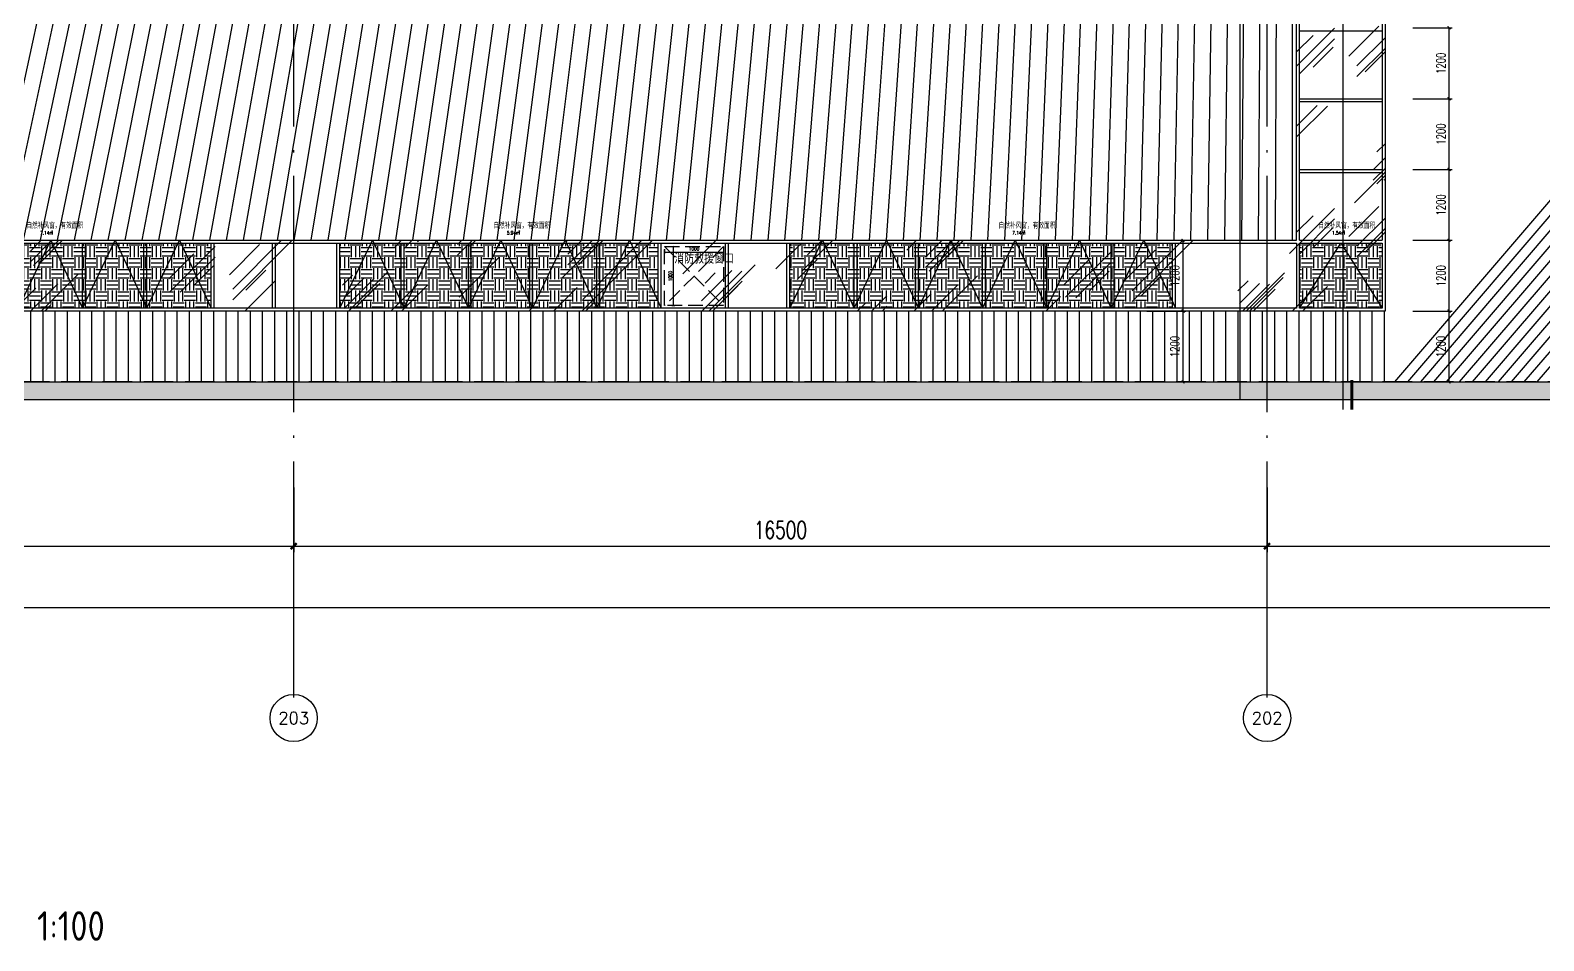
# Model space of a CAD drawing. Extents: x -4210259 to 293730, y -7499 to 868879.
# Drawn here: x -1191361 to -1165705, y 507769 to 523196 of the extents above; entities that cross this region are included whole.
import ezdxf
from ezdxf.enums import TextEntityAlignment as Align

# ---------------------------------------------------------------- set-up
doc = ezdxf.new("R2010")
doc.units = 0
doc.header["$LTSCALE"] = 1000
doc.header["$MEASUREMENT"] = 0
for name, pattern in [('__DASH', [0.35, 0.25, -0.1]), ('DASH', [0.35, 0.25, -0.1]), ('DOTE', [2.4200000000000004, 2, -0.2, 0.02, -0.2])]:
    doc.linetypes.add(name, pattern=pattern)
doc.layers.get('Defpoints').update_dxf_attribs({"color": 210})
for name, color, linetype in [('A-AXIS-D', 1, 'Continuous'), ('A-AXIS-DOTE', 14, 'DOTE'), ('A-AXIS-DP', 126, 'Continuous'), ('A-AXIS-SYMB', 3, 'Continuous'), ('A-HATCH-2', 251, 'Continuous'), ('A-LIN-V', 9, 'Continuous'), ('A-SFCE', 30, 'Continuous'), ('A-WINDOW', 140, 'Continuous'), ('AS-WALL', 40, 'Continuous'), ('PUB_DIM', 3, 'Continuous'), ('PUB_TEXT', 7, 'Continuous'), ('SPACE', 7, 'Continuous'), ('SPACE_HATCH', 8, 'Continuous'), ('建-文字', 7, 'Continuous')]:
    doc.layers.add(name, color=color, linetype=linetype)
doc.layers.add('A-WALL-HATCH', color=8, linetype='Continuous', lineweight=13)
doc.styles.add('_TCH_AXIS', font='COMPLEX', dxfattribs={"bigfont": 'GBCBIG'})
doc.styles.add('_TCH_DIM_T3', font='SIMPLEX', dxfattribs={"width": 0.7058823529411765, "bigfont": 'GBCBIG'})
doc.styles.add('_TCH_SPACE', font='SIMPLEX', dxfattribs={"height": 5, "bigfont": 'GBCBIG'})
doc.styles.add('A-DIM_T3', font='SIMPLEX', dxfattribs={"width": 0.7058823529411765, "bigfont": 'GBCBIG'})
doc.styles.add('A-STANDARD', font='SIMPLEX', dxfattribs={"bigfont": 'GBCBIG'})
doc.styles.get("Standard").update_dxf_attribs({"font": 'gbenor.shx', "bigfont": 'gbcbig.shx'})
doc.dimstyles.new('_TCH_ARCH&&20', dxfattribs={"dimtxt": 59.5, "dimasz": 20, "dimexe": 20, "dimexo": 20, "dimgap": 25.25, "dimtad": 1, "dimdec": 0, "dimzin": 0, "dimdsep": 46, "dimtxsty": '_TCH_DIM_T3', "dimblk": 'ARCHTICK', "dimcen": 0.09, "dimclrt": 7, "dimazin": 2, "dimtfac": 1, "dimtdec": 0, "dimtix": 1, "dimtmove": 2, "dimatfit": 3, "dimfxl": 0, "dimtolj": 1, "dimtzin": 0, "dimarcsym": 0})
doc.dimstyles.new('_TCH_ARCH&&50', dxfattribs={"dimtxt": 148.75, "dimasz": 50, "dimexe": 50, "dimexo": 50, "dimgap": 63.12500000000001, "dimtad": 1, "dimdec": 0, "dimzin": 0, "dimdsep": 46, "dimtxsty": '_TCH_DIM_T3', "dimblk": 'ARCHTICK', "dimcen": 0.09, "dimclrt": 7, "dimazin": 2, "dimtfac": 1, "dimtdec": 0, "dimtix": 1, "dimtmove": 2, "dimatfit": 3, "dimfxl": 0, "dimtolj": 1, "dimtzin": 0, "dimarcsym": 0})
doc.dimstyles.new('A-DIM&&100', dxfattribs={"dimtxt": 297.5, "dimasz": 100, "dimexe": 100, "dimexo": 100, "dimgap": 126.25, "dimtad": 1, "dimdec": 0, "dimzin": 0, "dimdsep": 46, "dimtxsty": 'A-DIM_T3', "dimblk": 'ARCHTICK', "dimcen": 0.09, "dimclrt": 7, "dimazin": 2, "dimtfac": 1, "dimtdec": 0, "dimtix": 1, "dimtmove": 2, "dimatfit": 3, "dimfxl": 0, "dimtolj": 1, "dimtzin": 0, "dimarcsym": 0})
pattern_1 = [(0, (0, 0), (187.5, 187.5), [187.5, -187.5]), (0, (0, 70.3125), (187.5, 187.5), [187.5, -187.5]), (0, (0, 140.625), (187.5, 187.5), [187.5, -187.5]), (90, (23.4375, 164.0625), (-187.5, 187.5), [187.5, -187.5]), (90, (93.75, 164.0625), (-187.5, 187.5), [187.5, -187.5]), (90, (164.0625, 164.0625), (-187.5, 187.5), [187.5, -187.5])]

# ---------------------------------------------------------------- blocks, each defined once
blk = doc.blocks.new('_ArchTick')
at = {"color": 0, "linetype": 'ByBlock', "const_width": 0.4}
blk.add_lwpolyline([(-0.5, -0.5), (0.5, 0.5)], dxfattribs=at)
blk = doc.blocks.new('*D1222')
at = {"layer": 'Defpoints', "color": 0}
for p in [(74221.80499686534, -10680.46465537779), (75221.80499686545, -10680.46465537779), (75221.80499686545, -10753.76423470485)]:
    blk.add_point(p, dxfattribs=at)
at = {"layer": 'PUB_DIM', "color": 0, "lineweight": -2}
for p, q in [((74221.80499686534, -10700.46465537779), (74221.80499686534, -10773.76423470485)), ((74221.80499686534, -10753.76423470485), (75221.80499686545, -10753.76423470485)), ((75221.80499686545, -10700.46465537779), (75221.80499686545, -10773.76423470485))]:
    blk.add_line(p, q, dxfattribs=at)
at = {"layer": 'PUB_DIM', "color": 0, "lineweight": -2, "xscale": 20, "yscale": 20, "zscale": 20, "rotation": 180}
blk.add_blockref('_ArchTick', (74221.80499686534, -10753.76423470485), dxfattribs=at)
at = {"layer": 'PUB_DIM', "color": 0, "lineweight": -2, "xscale": 20, "yscale": 20, "zscale": 20}
blk.add_blockref('_ArchTick', (75221.80499686545, -10753.76423470485), dxfattribs=at)
at = {"layer": 'PUB_DIM', "color": 7, "insert": (74721.8049968654, -10698.76423470485), "char_height": 59.5, "attachment_point": 5, "style": '_TCH_DIM_T3'}
blk.add_mtext('\\A1;1000', dxfattribs=at)
blk = doc.blocks.new('*D1223')
at = {"layer": 'Defpoints', "color": 0}
for p in [(74323.0209562667, -10659.13845430536), (74374.43171621527, -10659.13845430536), (74323.0209562667, -11659.13845430513)]:
    blk.add_point(p, dxfattribs=at)
at = {"layer": 'PUB_DIM', "color": 0, "lineweight": -2}
for p, q in [((74343.0209562667, -10659.13845430536), (74394.43171621527, -10659.13845430536)), ((74374.43171621527, -11659.13845430513), (74374.43171621527, -10659.13845430536)), ((74343.0209562667, -11659.13845430513), (74394.43171621527, -11659.13845430513))]:
    blk.add_line(p, q, dxfattribs=at)
at = {"layer": 'PUB_DIM', "color": 0, "lineweight": -2, "xscale": 20, "yscale": 20, "zscale": 20}
for p, rotation in [((74374.43171621527, -10659.13845430536), 90), ((74374.43171621527, -11659.13845430513), 270)]:
    blk.add_blockref('_ArchTick', p, dxfattribs=dict(at, rotation=rotation))
at = {"layer": 'PUB_DIM', "color": 7, "insert": (74319.43171621526, -11159.13845430526), "char_height": 59.5, "attachment_point": 5, "rotation": 90, "style": '_TCH_DIM_T3'}
blk.add_mtext('\\A1;1000', dxfattribs=at)
blk = doc.blocks.new('*D397')
at = {"layer": 'A-AXIS-DP', "color": 0, "lineweight": -2}
for p, q in [((-1172435.000000001, 519637.4520265258), (-1171770, 519637.4520265258)), ((-1171820, 518437.4520265248), (-1171820, 519637.4520265258)), ((-1172435.000000001, 518437.4520265248), (-1171770, 518437.4520265248))]:
    blk.add_line(p, q, dxfattribs=at)
at = {"layer": 'Defpoints', "color": 0}
for p in [(-1172485.000000001, 519637.4520265258), (-1171820, 519637.4520265258), (-1172485.000000001, 518437.4520265248)]:
    blk.add_point(p, dxfattribs=at)
at = {"layer": 'A-AXIS-DP', "color": 0, "lineweight": -2, "xscale": 50, "yscale": 50, "zscale": 50}
for p, rotation in [((-1171820, 519637.4520265258), 90), ((-1171820, 518437.4520265248), 270)]:
    blk.add_blockref('_ArchTick', p, dxfattribs=dict(at, rotation=rotation))
at = {"layer": 'A-AXIS-DP', "color": 7, "insert": (-1171957.5, 519037.4520265255), "char_height": 148.75, "attachment_point": 5, "rotation": 90, "style": '_TCH_DIM_T3'}
blk.add_mtext('\\A1;1200', dxfattribs=at)
blk = doc.blocks.new('*D398')
at = {"layer": 'A-AXIS-DP', "color": 0, "lineweight": -2}
for p, q in [((-1172435.000000001, 518437.4520265248), (-1171770, 518437.4520265248)), ((-1171820, 517237.4520265153), (-1171820, 518437.4520265248)), ((-1172435, 517237.4520265153), (-1171770, 517237.4520265153))]:
    blk.add_line(p, q, dxfattribs=at)
at = {"layer": 'Defpoints', "color": 0}
for p in [(-1172485.000000001, 518437.4520265248), (-1171820, 518437.4520265248), (-1172485, 517237.4520265153)]:
    blk.add_point(p, dxfattribs=at)
at = {"layer": 'A-AXIS-DP', "color": 0, "lineweight": -2, "xscale": 50, "yscale": 50, "zscale": 50}
for p, rotation in [((-1171820, 518437.4520265248), 90), ((-1171820, 517237.4520265153), 270)]:
    blk.add_blockref('_ArchTick', p, dxfattribs=dict(at, rotation=rotation))
at = {"layer": 'A-AXIS-DP', "color": 7, "insert": (-1171957.5, 517837.4520265202), "char_height": 148.75, "attachment_point": 5, "rotation": 90, "style": '_TCH_DIM_T3'}
blk.add_mtext('\\A1;1200', dxfattribs=at)
blk = doc.blocks.new('*D768')
at = {"layer": 'A-AXIS-D', "color": 0, "lineweight": -2}
for p, q in [((-1237045.000006844, 515450), (-1237045.000006844, 513313.3764944362)), ((-1153245.000007631, 515450), (-1153245.000007631, 513313.3764944362)), ((-1237045.000006844, 513413.3764944362), (-1153245.000007631, 513413.3764944362))]:
    blk.add_line(p, q, dxfattribs=at)
at = {"layer": 'Defpoints', "color": 0}
for p in [(-1237045.000006844, 515550), (-1153245.000007631, 515550), (-1153245.000007631, 513413.3764944362)]:
    blk.add_point(p, dxfattribs=at)
at = {"layer": 'A-AXIS-D', "color": 0, "lineweight": -2, "xscale": 100, "yscale": 100, "zscale": 100, "rotation": 180}
blk.add_blockref('_ArchTick', (-1237045.000006844, 513413.3764944362), dxfattribs=at)
at = {"layer": 'A-AXIS-D', "color": 0, "lineweight": -2, "xscale": 100, "yscale": 100, "zscale": 100}
blk.add_blockref('_ArchTick', (-1153245.000007631, 513413.3764944362), dxfattribs=at)
at = {"layer": 'A-AXIS-D', "color": 7, "insert": (-1195145.000007238, 513688.3764944362), "char_height": 297.5, "attachment_point": 5, "style": 'A-DIM_T3'}
blk.add_mtext('\\A1;83800', dxfattribs=at)
blk = doc.blocks.new('*D782')
at = {"layer": 'A-AXIS-DP', "color": 0, "lineweight": -2}
for p, q in [((-1167925.000007636, 523237.4520265409), (-1167260.000007639, 523237.4520265409)), ((-1167310.000007639, 522037.4520265409), (-1167310.000007639, 523237.4520265409)), ((-1167925.000007636, 522037.4520265409), (-1167260.000007639, 522037.4520265409))]:
    blk.add_line(p, q, dxfattribs=at)
at = {"layer": 'Defpoints', "color": 0}
for p in [(-1167975.000007636, 523237.4520265409), (-1167310.000007639, 523237.4520265409), (-1167975.000007636, 522037.4520265409)]:
    blk.add_point(p, dxfattribs=at)
at = {"layer": 'A-AXIS-DP', "color": 0, "lineweight": -2, "xscale": 50, "yscale": 50, "zscale": 50}
for p, rotation in [((-1167310.000007639, 523237.4520265409), 90), ((-1167310.000007639, 522037.4520265409), 270)]:
    blk.add_blockref('_ArchTick', p, dxfattribs=dict(at, rotation=rotation))
at = {"layer": 'A-AXIS-DP', "color": 7, "insert": (-1167447.500007639, 522637.4520265411), "char_height": 148.75, "attachment_point": 5, "rotation": 90, "style": '_TCH_DIM_T3'}
blk.add_mtext('\\A1;1200', dxfattribs=at)
blk = doc.blocks.new('*D783')
at = {"layer": 'A-AXIS-DP', "color": 0, "lineweight": -2}
for p, q in [((-1167925.000007636, 522037.4520265409), (-1167260.000007639, 522037.4520265409)), ((-1167310.000007639, 520837.4520265409), (-1167310.000007639, 522037.4520265409)), ((-1167925.000007636, 520837.4520265409), (-1167260.000007639, 520837.4520265409))]:
    blk.add_line(p, q, dxfattribs=at)
at = {"layer": 'Defpoints', "color": 0}
for p in [(-1167975.000007636, 522037.4520265409), (-1167310.000007639, 522037.4520265409), (-1167975.000007636, 520837.4520265409)]:
    blk.add_point(p, dxfattribs=at)
at = {"layer": 'A-AXIS-DP', "color": 0, "lineweight": -2, "xscale": 50, "yscale": 50, "zscale": 50}
for p, rotation in [((-1167310.000007639, 522037.4520265409), 90), ((-1167310.000007639, 520837.4520265409), 270)]:
    blk.add_blockref('_ArchTick', p, dxfattribs=dict(at, rotation=rotation))
at = {"layer": 'A-AXIS-DP', "color": 7, "insert": (-1167447.500007639, 521437.4520265411), "char_height": 148.75, "attachment_point": 5, "rotation": 90, "style": '_TCH_DIM_T3'}
blk.add_mtext('\\A1;1200', dxfattribs=at)
blk = doc.blocks.new('*D784')
at = {"layer": 'A-AXIS-DP', "color": 0, "lineweight": -2}
for p, q in [((-1167925.000007636, 520837.4520265409), (-1167260.000007639, 520837.4520265409)), ((-1167310.000007639, 519637.4520265409), (-1167310.000007639, 520837.4520265409)), ((-1167925.000007636, 519637.4520265409), (-1167260.000007639, 519637.4520265409))]:
    blk.add_line(p, q, dxfattribs=at)
at = {"layer": 'Defpoints', "color": 0}
for p in [(-1167975.000007636, 520837.4520265409), (-1167310.000007639, 520837.4520265409), (-1167975.000007636, 519637.4520265409)]:
    blk.add_point(p, dxfattribs=at)
at = {"layer": 'A-AXIS-DP', "color": 0, "lineweight": -2, "xscale": 50, "yscale": 50, "zscale": 50}
for p, rotation in [((-1167310.000007639, 520837.4520265409), 90), ((-1167310.000007639, 519637.4520265409), 270)]:
    blk.add_blockref('_ArchTick', p, dxfattribs=dict(at, rotation=rotation))
at = {"layer": 'A-AXIS-DP', "color": 7, "insert": (-1167447.500007638, 520237.4520265411), "char_height": 148.75, "attachment_point": 5, "rotation": 90, "style": '_TCH_DIM_T3'}
blk.add_mtext('\\A1;1200', dxfattribs=at)
blk = doc.blocks.new('*D785')
at = {"layer": 'A-AXIS-DP', "color": 0, "lineweight": -2}
for p, q in [((-1167925.000007636, 519637.4520265409), (-1167260.000007639, 519637.4520265409)), ((-1167310.000007639, 518437.4520265395), (-1167310.000007639, 519637.4520265409)), ((-1167925.000007635, 518437.4520265395), (-1167260.000007639, 518437.4520265395))]:
    blk.add_line(p, q, dxfattribs=at)
at = {"layer": 'Defpoints', "color": 0}
for p in [(-1167975.000007636, 519637.4520265409), (-1167310.000007639, 519637.4520265409), (-1167975.000007635, 518437.4520265395)]:
    blk.add_point(p, dxfattribs=at)
at = {"layer": 'A-AXIS-DP', "color": 0, "lineweight": -2, "xscale": 50, "yscale": 50, "zscale": 50}
for p, rotation in [((-1167310.000007639, 519637.4520265409), 90), ((-1167310.000007639, 518437.4520265395), 270)]:
    blk.add_blockref('_ArchTick', p, dxfattribs=dict(at, rotation=rotation))
at = {"layer": 'A-AXIS-DP', "color": 7, "insert": (-1167447.500007638, 519037.4520265404), "char_height": 148.75, "attachment_point": 5, "rotation": 90, "style": '_TCH_DIM_T3'}
blk.add_mtext('\\A1;1200', dxfattribs=at)
blk = doc.blocks.new('*D786')
at = {"layer": 'A-AXIS-DP', "color": 0, "lineweight": -2}
for p, q in [((-1167925.000007635, 518437.4520265395), (-1167260.000007638, 518437.4520265395)), ((-1167310.000007638, 517237.4520265299), (-1167310.000007638, 518437.4520265395)), ((-1167925.000007635, 517237.4520265299), (-1167260.000007638, 517237.4520265299))]:
    blk.add_line(p, q, dxfattribs=at)
at = {"layer": 'Defpoints', "color": 0}
for p in [(-1167975.000007635, 518437.4520265395), (-1167310.000007638, 518437.4520265395), (-1167975.000007635, 517237.4520265299)]:
    blk.add_point(p, dxfattribs=at)
at = {"layer": 'A-AXIS-DP', "color": 0, "lineweight": -2, "xscale": 50, "yscale": 50, "zscale": 50}
for p, rotation in [((-1167310.000007638, 518437.4520265395), 90), ((-1167310.000007638, 517237.4520265299), 270)]:
    blk.add_blockref('_ArchTick', p, dxfattribs=dict(at, rotation=rotation))
at = {"layer": 'A-AXIS-DP', "color": 7, "insert": (-1167447.500007638, 517837.4520265349), "char_height": 148.75, "attachment_point": 5, "rotation": 90, "style": '_TCH_DIM_T3'}
blk.add_mtext('\\A1;1200', dxfattribs=at)
blk = doc.blocks.new('*D1105')
at = {"layer": 'A-AXIS-D', "color": 0, "lineweight": -2}
for p, q in [((-1203395.000003817, 515450), (-1203395.000003817, 514353.3764944364)), ((-1186895.000003817, 515450), (-1186895.000003817, 514353.3764944364)), ((-1203395.000003817, 514453.3764944364), (-1186895.000003817, 514453.3764944364))]:
    blk.add_line(p, q, dxfattribs=at)
at = {"layer": 'Defpoints', "color": 0}
for p in [(-1203395.000003817, 515550), (-1186895.000003817, 515550), (-1186895.000003817, 514453.3764944364)]:
    blk.add_point(p, dxfattribs=at)
at = {"layer": 'A-AXIS-D', "color": 0, "lineweight": -2, "xscale": 100, "yscale": 100, "zscale": 100, "rotation": 180}
blk.add_blockref('_ArchTick', (-1203395.000003817, 514453.3764944364), dxfattribs=at)
at = {"layer": 'A-AXIS-D', "color": 0, "lineweight": -2, "xscale": 100, "yscale": 100, "zscale": 100}
blk.add_blockref('_ArchTick', (-1186895.000003817, 514453.3764944364), dxfattribs=at)
at = {"layer": 'A-AXIS-D', "color": 7, "insert": (-1195145.000003817, 514728.3764944364), "char_height": 297.5, "attachment_point": 5, "style": 'A-DIM_T3'}
blk.add_mtext('\\A1;16500', dxfattribs=at)
blk = doc.blocks.new('*D1106')
at = {"layer": 'A-AXIS-D', "color": 0, "lineweight": -2}
for p, q in [((-1186895.000003817, 515450), (-1186895.000003817, 514353.3764944364)), ((-1170395.000003817, 515450), (-1170395.000003817, 514353.3764944364)), ((-1186895.000003817, 514453.3764944364), (-1170395.000003817, 514453.3764944364))]:
    blk.add_line(p, q, dxfattribs=at)
at = {"layer": 'Defpoints', "color": 0}
for p in [(-1186895.000003817, 515550), (-1170395.000003817, 515550), (-1170395.000003817, 514453.3764944364)]:
    blk.add_point(p, dxfattribs=at)
at = {"layer": 'A-AXIS-D', "color": 0, "lineweight": -2, "xscale": 100, "yscale": 100, "zscale": 100, "rotation": 180}
blk.add_blockref('_ArchTick', (-1186895.000003817, 514453.3764944364), dxfattribs=at)
at = {"layer": 'A-AXIS-D', "color": 0, "lineweight": -2, "xscale": 100, "yscale": 100, "zscale": 100}
blk.add_blockref('_ArchTick', (-1170395.000003817, 514453.3764944364), dxfattribs=at)
at = {"layer": 'A-AXIS-D', "color": 7, "insert": (-1178645.000003817, 514728.3764944364), "char_height": 297.5, "attachment_point": 5, "style": 'A-DIM_T3'}
blk.add_mtext('\\A1;16500', dxfattribs=at)
blk = doc.blocks.new('*D1107')
at = {"layer": 'A-AXIS-D', "color": 0, "lineweight": -2}
for p, q in [((-1170395.000003817, 515450), (-1170395.000003817, 514353.3764944364)), ((-1153895.000003817, 515450), (-1153895.000003817, 514353.3764944364)), ((-1170395.000003817, 514453.3764944364), (-1153895.000003817, 514453.3764944364))]:
    blk.add_line(p, q, dxfattribs=at)
at = {"layer": 'Defpoints', "color": 0}
for p in [(-1170395.000003817, 515550), (-1153895.000003817, 515550), (-1153895.000003817, 514453.3764944364)]:
    blk.add_point(p, dxfattribs=at)
at = {"layer": 'A-AXIS-D', "color": 0, "lineweight": -2, "xscale": 100, "yscale": 100, "zscale": 100, "rotation": 180}
blk.add_blockref('_ArchTick', (-1170395.000003817, 514453.3764944364), dxfattribs=at)
at = {"layer": 'A-AXIS-D', "color": 0, "lineweight": -2, "xscale": 100, "yscale": 100, "zscale": 100}
blk.add_blockref('_ArchTick', (-1153895.000003817, 514453.3764944364), dxfattribs=at)
at = {"layer": 'A-AXIS-D', "color": 7, "insert": (-1162145.000003817, 514728.3764944364), "char_height": 297.5, "attachment_point": 5, "style": 'A-DIM_T3'}
blk.add_mtext('\\A1;16500', dxfattribs=at)
blk = doc.blocks.new('紧急救援窗口')
at = {"layer": 'A-LIN-V', "color": 1, "linetype": 'DASH'}
blk.add_lwpolyline([(74221.80499686534, -10659.13845430536), (75221.80499686534, -10659.13845430536), (75221.80499686534, -11659.13845430512), (74221.80499686534, -11659.13845430512)], close=True, dxfattribs=at)
for points in [[(74221.80499686534, -10659.13845430536), (75221.80499686534, -11659.13845430512)], [(75221.80499686534, -10659.13845430536), (74221.80499686534, -11659.13845430512)]]:
    blk.add_lwpolyline(points, dxfattribs=at)
at = {"layer": '建-文字', "style": 'A-STANDARD'}
blk.add_text('消防救援窗口', height=168.7943262411347, dxfattribs=at).set_placement((74385.48576523922, -10947.83563232538))
at = {"layer": 'PUB_DIM'}
for p1, p2, distance, picture, middle in [((74221.80499686534, -10680.46465537779), (75221.80499686545, -10680.46465537779), -73.2995793270602, '*D1222', (74721.8049968654, -10698.76423470485)), ((74323.02095626667, -11659.13845430512), (74323.02095626667, -10659.13845430536), -51.41075994860148, '*D1223', (74319.43171621526, -11159.13845430526))]:
    dim = blk.add_aligned_dim(p1=p1, p2=p2, distance=distance, dimstyle='_TCH_ARCH&&20', dxfattribs=at)
    dim.commit()
    dim.dimension.update_dxf_attribs({"geometry": picture, "text_midpoint": middle})
blk = doc.blocks.new('5577')
at = {"layer": 'SPACE_HATCH'}
h = blk.add_hatch(dxfattribs=at)
h.set_pattern_fill('土壤', color=1, scale=50, style=0)
h.set_pattern_definition(pattern_1)
h.paths.add_polyline_path([(-1929403.377773862, 518487.4520285414), (-1935891.644440605, 518487.4520298734), (-1935891.644440466, 519587.452025769), (-1929403.377773735, 519587.4520260625)])
h = blk.add_hatch(dxfattribs=at)
h.set_pattern_fill('土壤', color=1, scale=50, style=0)
h.set_pattern_definition(pattern_1)
h.paths.add_polyline_path([(-1921825.399996109, 518487.4520252988), (-1927223.95555167, 518487.452026454), (-1927223.955551531, 519587.4520265374), (-1921825.399995982, 519587.4520268462)])
h = blk.add_hatch(dxfattribs=at)
h.set_pattern_fill('土壤', color=1, scale=50, style=0)
h.set_pattern_definition(pattern_1)
h.paths.add_polyline_path([(-1913107.711107143, 518487.452026502), (-1919595.977773909, 518487.4520278022), (-1919595.97777377, 519587.4520260758), (-1913107.711107017, 519587.4520265485)])
h = blk.add_hatch(dxfattribs=at)
h.set_pattern_fill('土壤', color=1, scale=50, style=0)
h.set_pattern_definition(pattern_1)
h.paths.add_polyline_path([(-1909554.999996223, 518487.4520265012), (-1910954.999996196, 518487.4520268026), (-1910954.999996057, 519587.4520265636), (-1909554.999996097, 519587.4520265477)])
at = {"layer": 'A-WINDOW'}
for p, q in [((-1910954.999996179, 523187.4520265259), (-1909554.999996179, 523187.4520265259)), ((-1910954.999996179, 522037.4520265259), (-1909554.999996179, 522037.4520265259)), ((-1910954.999996179, 521987.4520265259), (-1909554.999996179, 521987.4520265259)), ((-1910954.999996179, 520837.4520265259), (-1909554.999996179, 520837.4520265259)), ((-1910954.999996179, 520787.4520265259), (-1909554.999996179, 520787.4520265259)), ((-1931582.799996059, 518487.4520265242), (-1931582.799996059, 519587.4520265244)), ((-1931532.799996059, 518487.4520265252), (-1931532.799996059, 519587.4520265253)), ((-1930543.088884942, 518487.4520265251), (-1930543.088884942, 519587.4520265253)), ((-1930493.088884942, 518487.4520265242), (-1930493.088884942, 519587.4520265244)), ((-1929403.377773831, 518487.4520265242), (-1929403.377773831, 519587.4520265244)), ((-1929353.377773831, 518487.4520265252), (-1929353.377773831, 519587.4520265254)), ((-1928363.666662714, 518487.4520265252), (-1928363.666662714, 519587.4520265253)), ((-1928313.666662714, 518487.4520265242), (-1928313.666662714, 519587.4520265243)), ((-1927273.955551597, 518487.4520265242), (-1927273.955551597, 519587.4520265243)), ((-1927223.955551597, 518487.4520265242), (-1927223.955551597, 519587.4520265243)), ((-1926184.24444048, 518487.4520265241), (-1926184.24444048, 519587.4520265243)), ((-1926134.24444048, 518487.4520265242), (-1926134.24444048, 519587.4520265243)), ((-1925044.533329369, 518487.4520265242), (-1925044.533329369, 519587.4520265243)), ((-1924994.533329369, 518487.4520265253), (-1924994.533329369, 519587.4520265255)), ((-1924004.822218252, 518487.4520265252), (-1924004.822218252, 519587.4520265254)), ((-1923954.822218252, 518487.4520265241), (-1923954.822218252, 519587.4520265243)), ((-1922865.111107135, 518487.4520265241), (-1922865.111107135, 519587.4520265243)), ((-1922815.111107135, 518487.4520265241), (-1922815.111107135, 519587.4520265243)), ((-1921825.399996018, 518487.4520265241), (-1921825.399996018, 519587.4520265242)), ((-1921775.399996018, 518487.4520265241), (-1921775.399996018, 519587.4520265243)), ((-1920685.688884907, 518487.4520265253), (-1920685.688884907, 519587.4520265255)), ((-1920635.688884907, 518487.4520265253), (-1920635.688884907, 519587.4520265255)), ((-1919645.97777379, 518487.452026524), (-1919645.97777379, 519587.4520265242)), ((-1919595.97777379, 518487.4520265241), (-1919595.97777379, 519587.4520265242)), ((-1918506.266662672, 518487.4520265241), (-1918506.266662672, 519587.4520265242)), ((-1918456.266662672, 518487.4520265241), (-1918456.266662672, 519587.4520265242)), ((-1917466.555551555, 518487.452026524), (-1917466.555551555, 519587.4520265242)), ((-1917416.555551555, 518487.4520265241), (-1917416.555551555, 519587.4520265242)), ((-1916326.844440444, 518487.4520265241), (-1916326.844440444, 519587.4520265242)), ((-1916276.844440444, 518487.452026524), (-1916276.844440444, 519587.4520265242)), ((-1915287.133329327, 518487.4520265239), (-1915287.133329327, 519587.4520265241)), ((-1915237.133329327, 518487.452026524), (-1915237.133329327, 519587.4520265242)), ((-1914147.42221821, 518487.452026524), (-1914147.42221821, 519587.4520265242)), ((-1914097.42221821, 518487.452026524), (-1914097.42221821, 519587.4520265242)), ((-1913107.711107093, 518487.4520265239), (-1913107.711107093, 519587.4520265241)), ((-1913057.711107093, 518487.452026524), (-1913057.711107093, 519587.4520265242)), ((-1911967.999996179, 519587.4520265255), (-1911967.999996179, 518487.4520265246)), ((-1911004.999996179, 519587.4520265257), (-1911004.999996179, 518487.4520265246)), ((-1910954.999996179, 519637.4520265259), (-1909554.999996179, 519637.4520265259))]:
    blk.add_line(p, q, dxfattribs=at)
for points in [[(-1911004.999996179, 534887.4520265104), (-1909504.999996179, 534887.4520265104), (-1909504.999996179, 518437.4520265246), (-1966503.562468751, 518437.4520265246), (-1966503.562468751, 517237.4520265146), (-1970200.257628397, 517237.4520265145), (-1970200.257628397, 519637.4520265246), (-1911004.999996179, 519637.4520265257), (-1911004.999996179, 531737.4520265153)], [(-1910954.999996179, 519587.4520265259), (-1909554.999996173, 519587.4520265259), (-1909554.999996173, 518487.4520265121), (-1910954.999996179, 518487.4520265121)]]:
    blk.add_lwpolyline(points, close=True, dxfattribs=at)
for points in [[(-1910954.999996179, 519637.4520265259), (-1910954.999996179, 531737.4520265153), (-1910954.999996179, 534837.4520265104), (-1909554.999996179, 534837.4520265104), (-1909554.999996179, 519637.4520265259)], [(-1966553.562468751, 518487.4520265246), (-1966553.562468751, 517287.4520265146), (-1970150.257628397, 517287.4520265145), (-1970150.257628397, 519587.4520265246), (-1911004.999996179, 519587.4520265257)], [(-1932672.511107177, 518487.4520265232), (-1932120.088881329, 519637.4520265095), (-1931582.799996059, 518487.4520265226)], [(-1931582.799996059, 518487.4520265234), (-1931030.377770212, 519637.4520265097), (-1930493.088884942, 518487.4520265228)], [(-1930493.088884949, 518487.4520265232), (-1929940.666659101, 519637.4520265095), (-1929403.377773831, 518487.4520265226)], [(-1927223.955551597, 518487.4520265234), (-1926671.533325749, 519637.4520265096), (-1926134.24444048, 518487.4520265227)], [(-1926134.244440486, 518487.4520265232), (-1925581.822214639, 519637.4520265095), (-1925044.533329369, 518487.4520265226)], [(-1925044.533329369, 518487.4520265233), (-1924492.111103521, 519637.4520265096), (-1923954.822218252, 518487.4520265227)], [(-1923954.822218252, 518487.4520265232), (-1923402.399992404, 519637.4520265095), (-1922865.111107135, 518487.4520265226)], [(-1922865.111107135, 518487.4520265246), (-1922312.688881287, 519637.4520265109), (-1921775.399996018, 518487.452026524)], [(-1919595.977773796, 518487.4520265232), (-1919043.555547948, 519637.4520265095), (-1918506.266662679, 518487.4520265226)], [(-1918506.266662672, 518487.4520265232), (-1917953.844436825, 519637.4520265095), (-1917416.555551555, 518487.4520265226)], [(-1917416.555551562, 518487.4520265232), (-1916864.133325714, 519637.4520265095), (-1916326.844440444, 518487.4520265226)], [(-1916326.844440444, 518487.4520265232), (-1915774.422214597, 519637.4520265094), (-1915237.133329327, 518487.4520265225)], [(-1915237.133329327, 518487.4520265246), (-1914684.71110348, 519637.4520265109), (-1914147.42221821, 518487.452026524)], [(-1914147.42221821, 518487.4520265246), (-1913594.999992362, 519637.4520265109), (-1913057.711107093, 518487.452026524)], [(-1910954.999996179, 518487.4520265121), (-1910254.999996176, 519587.4520265259), (-1909554.999996173, 518487.4520265121)], [(-1911004.999996179, 518487.4520265246), (-1966503.562468751, 518487.4520265246)]]:
    blk.add_lwpolyline(points, dxfattribs=at)
at = {"layer": 'A-SFCE'}
blk.add_blockref('紧急救援窗口', (-1995939.819098507, 530190.383605802), dxfattribs=at)
at = {"layer": 'SPACE', "color": 1, "style": '_TCH_SPACE'}
for p in [(-1932537.234034915, 519837.4520265191), (-1924621.567368183, 519837.4520265186), (-1916057.234034915, 519837.452026519), (-1910637.234034915, 519837.4520265182)]:
    blk.add_text('自然补风窗，有效面积', height=96.45390070921985, dxfattribs=at).set_placement(p)
at = {"layer": 'SPACE', "color": 1, "style": '_TCH_SPACE', "width": 0.7058823529411765}
for s, height, p in [('7.14m', 59.5, (-1932302.999992362, 519735.0770265191)), ('2', 29.75, (-1932110.999992362, 519770.0770265191)), ('5.94m', 59.5, (-1924391.33332563, 519735.0770265186)), ('2', 29.75, (-1924191.33332563, 519770.0770265186)), ('7.14m', 59.5, (-1915822.999992362, 519735.077026519)), ('2', 29.75, (-1915630.999992362, 519770.077026519)), ('1.54m', 59.5, (-1910402.999992362, 519735.0770265182)), ('2', 29.75, (-1910210.999992362, 519770.0770265182))]:
    blk.add_text(s, height=height, dxfattribs=at).set_placement(p)

msp = doc.modelspace()

# ---------------------------------------------------------------- hatches: boundary and pattern name
at = {"layer": 'A-HATCH-2'}
h = msp.add_hatch(dxfattribs=at)
h.set_pattern_fill('ANSI31', color=256, scale=150, angle=45)
h.set_pattern_definition([(90, (-40599724261.00001, -3384804562.000004), (-238.125, -1.848892746611746e-30), [])])
h.paths.add_polyline_path([(-1236995.000006844, 517237.4520265142), (-1229090.257636035, 517237.4520265143), (-1229090.262678654, 519637.4520265246), (-1169895.000003817, 519637.4520265398), (-1169895.000003817, 534887.4520265249), (-1236995.000006844, 534887.4520265249)])
h = msp.add_hatch(dxfattribs=at)
h.set_pattern_fill('ANSI31', color=256, scale=150, angle=45)
h.set_pattern_definition([(90, (-40599709381.00001, -3384804562.000004), (-238.125, -1.848892746611746e-30), [])])
h.paths.add_polyline_path([(-1168395.000003817, 517237.452026515), (-1153295.000007632, 517237.4520265151), (-1153295.000007632, 534887.4520265249), (-1168395.000003817, 534887.4520265249)])
h = msp.add_hatch(dxfattribs=at)
h.set_pattern_fill('ANSI31', color=256, scale=150, angle=45)
h.set_pattern_definition([(90, (-40599728881.00001, -3384804562.000004), (-238.125, -1.848892746611746e-30), [])])
h.paths.add_polyline_path([(-1225285.525358927, 517237.4520265144), (-1168395.000003817, 517237.452026515), (-1168395.000003817, 518437.4520265394), (-1225285.525358927, 518437.4520265344)])
h = msp.add_hatch(dxfattribs=at)
h.set_pattern_fill('ANSI38', color=256, scale=150)
h.set_pattern_definition([(45, (0, 0), (-168.3798022700466, 168.3798022700466), []), (135, (0, 0), (-505.1394068101398, 168.3798022700467), [595.3125, -357.1875])])
h.paths.add_polyline_path([(-1237045.000006844, 517237.4520265141), (-1153245.000007632, 517237.4520265141), (-1153245.000007632, 516937.4520265246), (-1237045.000006844, 516937.4520265246)])
at = {"layer": 'A-WALL-HATCH'}
h = msp.add_hatch(dxfattribs=at)
h.set_pattern_fill('玻璃2', color=256, scale=200)
h.set_pattern_definition([(45, (240, 120), (0, 3054.701294725886), [1200, -720, 1200, -720, 480, -1046.56314]), (45, (180, 180), (0, 3054.701294725886), [960, -1200, 720, -720, 840, -926.56314]), (45, (180, 360), (0, 3054.701294725886), [720, -1440, 480, -720, 1080, -926.56314]), (45, (360, 180), (0, 3054.701294725886), [720, -1440, 600, -2606.563]), (45, (540, 360), (0, 3054.701294725886), [360, -1800, 240, -2966.563]), (45, (240, 660), (0, 3054.701294725886), [240, -1800, 240, -960, 600, -1526.56314]), (45, (1320, 480), (0, 3054.701294725886), [1200, -1800, 1440, -950.5631400000001]), (45, (1320, 300), (0, 3054.701294725886), [1680, -1200, 1800, -710.56314]), (45, (1620, 540), (0, -3394.112549695429), [1200, -1680, 960, -1526.56314]), (45, (1440, 900), (0, 3054.701294725886), [600, -2400, 720, -1646.56314]), (45, (1800, 720), (0, 3054.701294725886), [480, -2400, 480, -2006.563])])
h.paths.add_polyline_path([(-1169895.000003817, 534887.452026525), (-1168395.000003817, 534887.4520265249), (-1168395.000003817, 518437.4520265393), (-1225393.562476389, 518437.4520265393), (-1225393.562476389, 517237.4520265143), (-1229090.257636035, 517237.4520265142), (-1229090.257636035, 519637.4520265393), (-1169895.000003817, 519637.4520265404)])

# ---------------------------------------------------------------- linework, layer by layer
at = {"layer": 'A-AXIS-D'}
for centre in [(-1186895.000003816, 511541.7335466812), (-1170395.000003816, 511541.7335466816)]:
    msp.add_circle(centre, 400, dxfattribs=at)
at = {"layer": 'A-AXIS-DOTE', "ltscale": 2}
for p, q in [((-1186895.000003817, 511887.4520265246), (-1186895.000003817, 538485.0684404817)), ((-1170395.000003817, 511887.4520265246), (-1170395.000003817, 538485.0684404817))]:
    msp.add_line(p, q, dxfattribs=at)
at = {"layer": 'A-AXIS-DOTE', "linetype": '__DASH', "ltscale": 2}
msp.add_line((-1146235.863044174, 517237.4520265153), (-1244054.136970301, 517237.452026514), dxfattribs=at)
at = {"layer": 'A-AXIS-SYMB', "color": 1}
msp.add_line((-1169106.989377289, 516769.9999999997), (-1169106.989377289, 537800), dxfattribs=at)
at = {"layer": 'A-AXIS-SYMB', "color": 1, "const_width": 50}
msp.add_lwpolyline([(-1168956.989377289, 516769.9999999997), (-1168956.989377289, 517269.9999999997)], dxfattribs=at)
at = {"layer": 'A-LIN-V'}
for p, q in [((-1170858.000003817, 534887.4520265249), (-1170858.000003817, 516937.4520265392)), ((-1237045.000006844, 517237.4520265141), (-1153245.000007632, 517237.4520265152))]:
    msp.add_line(p, q, dxfattribs=at)
at = {"layer": 'AS-WALL'}
msp.add_line((-1244054.136970301, 516937.4520265245), (-1146235.863044174, 516937.4520265246), dxfattribs=at)

# ---------------------------------------------------------------- block references
at = {"layer": 'A-LIN-V'}
msp.add_blockref('5577', (741109.999992362, 1.466833055019379e-08), dxfattribs=at)

# ---------------------------------------------------------------- texts
at = {"layer": 'PUB_TEXT', "style": '_TCH_AXIS'}
for s, p, p2 in [('203', (-1187155.961311848, 511440.2485935578), (-1186634.038695785, 511440.2485935578)), ('202', (-1170655.961311848, 511440.2485935583), (-1170134.038695785, 511440.2485935583))]:
    msp.add_text(s, height=202.9699062467711, dxfattribs=at).set_placement(p, p2, align=Align.FIT)
at = {"layer": 'PUB_TEXT'}
msp.add_text('1:100', height=500, dxfattribs=at).set_placement((-1191245.760834768, 507768.5729849036))

# ---------------------------------------------------------------- dimensions: what is measured, and where the dimension line sits
at = {"layer": 'A-AXIS-D'}
for base, p1, p2, picture, middle in [((-1153245.000007631, 513413.3764944362), (-1237045.000006844, 515550), (-1153245.000007631, 515550), '*D768', (-1195145.000007238, 513688.3764944362)), ((-1186895.000003817, 514453.3764944364), (-1203395.000003817, 515550), (-1186895.000003817, 515550), '*D1105', (-1195145.000003817, 514728.3764944364)), ((-1170395.000003817, 514453.3764944364), (-1186895.000003817, 515550), (-1170395.000003817, 515550), '*D1106', (-1178645.000003817, 514728.3764944364)), ((-1153895.000003817, 514453.3764944364), (-1170395.000003817, 515550), (-1153895.000003817, 515550), '*D1107', (-1162145.000003817, 514728.3764944364))]:
    dim = msp.add_linear_dim(base=base, p1=p1, p2=p2, angle=0, dimstyle='A-DIM&&100', override={"dimgap": 0}, dxfattribs=at)
    dim.commit()
    dim.dimension.update_dxf_attribs({"geometry": picture, "text_midpoint": middle, "dimtype": 129})
at = {"layer": 'A-AXIS-DP'}
for p1, p2, distance, picture, middle in [((-1167975.000007636, 522037.4520265407), (-1167975.000007636, 523237.4520265407), -664.9999999969732, '*D782', (-1167447.500007639, 522637.4520265411)), ((-1167975.000007635, 520837.4520265407), (-1167975.000007636, 522037.4520265407), -664.9999999969732, '*D783', (-1167447.500007639, 521437.4520265411)), ((-1167975.000007635, 519637.4520265407), (-1167975.000007635, 520837.4520265407), -664.9999999960419, '*D784', (-1167447.500007638, 520237.4520265411)), ((-1172485, 518437.4520265246), (-1172485, 519637.4520265256), -665, '*D397', (-1171957.5, 519037.4520265255)), ((-1167975.000007635, 518437.4520265392), (-1167975.000007635, 519637.4520265407), -664.9999999960419, '*D785', (-1167447.500007638, 519037.4520265404)), ((-1172485, 517237.452026515), (-1172485, 518437.4520265246), -665, '*D398', (-1171957.5, 517837.4520265202)), ((-1167975.000007635, 517237.4520265297), (-1167975.000007635, 518437.4520265392), -664.9999999969732, '*D786', (-1167447.500007638, 517837.4520265349))]:
    dim = msp.add_aligned_dim(p1=p1, p2=p2, distance=distance, dimstyle='_TCH_ARCH&&50', dxfattribs=at)
    dim.commit()
    dim.dimension.update_dxf_attribs({"geometry": picture, "text_midpoint": middle})

doc.saveas('drawing.dxf')
